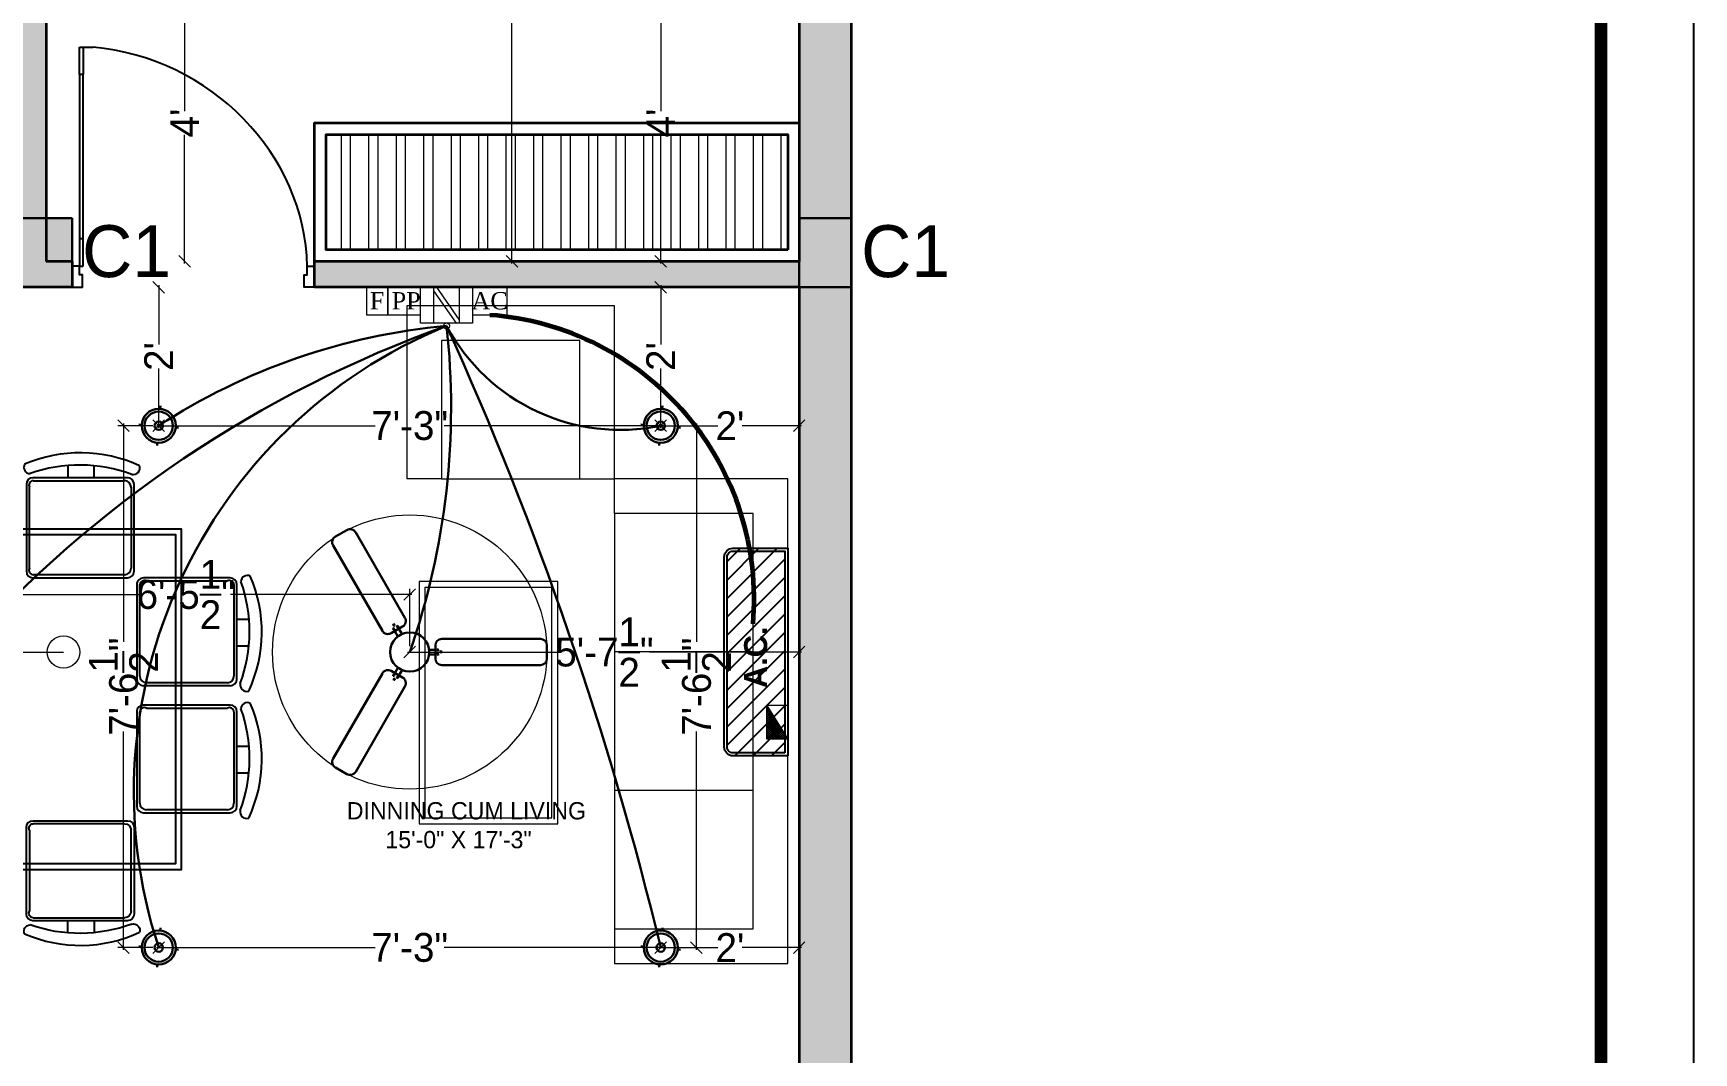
# Model space of a CAD drawing. Header units: millimetres. Extents: x -6808 to 215771, y -89660 to -16303.
# Drawn here: x 98890.6 to 99178.4, y -52906.9 to -52730.1 of the extents above; entities that cross this region are included whole.
import ezdxf

# ---------------------------------------------------------------- set-up
doc = ezdxf.new("R2010")
doc.units = ezdxf.units.MM
doc.header["$PDMODE"] = 35
for name, pattern in [('ACAD_ISO10W100', [18, 12, -3, 0, -3]), ('DASHED', [0.75, 0.5, -0.25]), ('HIDDEN', [19.29118, 12.8608, -6.43038])]:
    doc.linetypes.add(name, pattern=pattern)
doc.layers.get('0').update_dxf_attribs({"color": 8})
for name, color, linetype, lineweight in [('A-Lite-Clng', 5, 'Continuous', 30), ('col.center', 5, 'ACAD_ISO10W100', 15), ('column', 5, 'Continuous', 30), ('EL-EXTERNAL LIGHTING', 4, 'Continuous', 9), ('ELE.13', 7, 'Continuous', 13), ('ELEC', 5, 'Continuous', 18), ('elec dim.', 251, 'Continuous', 25), ('ELECTRICAL', 150, 'Continuous', 30), ('text', 7, 'Continuous', 25), ('wall', 7, 'Continuous', 35), ('wokg dim', 152, 'DASHED', 18)]:
    doc.layers.add(name, color=color, linetype=linetype, lineweight=lineweight)
doc.layers.add('AR.furniture', color=7, linetype='Continuous', lineweight=35, true_color=0x009e9e)
doc.layers.add('furniture', color=7, linetype='Continuous', lineweight=5, true_color=0xe57b2a)
for name, color, linetype in [('ELE', 160, 'Continuous'), ('FIX', 35, 'Continuous'), ('FORMAT', 7, 'Continuous'), ('NET 01', 8, 'Continuous')]:
    doc.layers.add(name, color=color, linetype=linetype)
doc.styles.add('6 INCH', font='times.ttf', dxfattribs={"height": 6})
doc.styles.add('SAJ', font='eurr____.ttf')
doc.styles.get("Standard").update_dxf_attribs({"font": 'times.ttf'})
doc.dimstyles.new('SAJ', dxfattribs={"dimtxt": 5, "dimasz": 2, "dimexe": 1, "dimexo": 1, "dimgap": 0.09375, "dimtad": 0, "dimdec": 1, "dimzin": 0, "dimdsep": 46, "dimlunit": 4, "dimtxsty": 'SAJ', "dimblk": 'OBLIQUE', "dimcen": 0.125, "dimdle": 0.375, "dimadec": 0, "dimazin": 0, "dimtfac": 1, "dimtdec": 1, "dimtofl": 0, "dimtmove": 0, "dimatfit": 3, "dimldrblk": 'OBLIQUE', "dimfxl": 1, "dimtolj": 1, "dimtzin": 0, "dimlwd": 5, "dimlwe": 5, "dimarcsym": 1})

# ---------------------------------------------------------------- blocks, each defined once
blk = doc.blocks.new('QEWFWE')
at = {"layer": 'NET 01'}
for p, q in [((238503.45, 15011.85), (238503.45, 15015.77)), ((238503.45, 15015.77), (238505.41, 15015.77)), ((238503.98, 15015.77), (238503.98, 15011.85)), ((238503.98, 15011.85), (238503.45, 15011.85)), ((238503.45, 15011.85), (238503.45, 14988.32)), ((238503.98, 14988.32), (238503.98, 15011.85)), ((238503.45, 14988.32), (238503.45, 14984.4)), ((238503.98, 14988.32), (238503.45, 14988.32)), ((238503.98, 14984.4), (238503.98, 14988.32)), ((238503.45, 14984.4), (238503.98, 14984.4))]:
    blk.add_line(p, q, dxfattribs=at)
for points in [[(238503.45, 14984.4), (238502.4, 14984.4), (238502.4, 14981.4), (238503.9, 14981.4), (238503.9, 14982.9), (238503.9, 14983.2), (238503.45, 14983.2)], [(238536.02, 14984.4), (238537.07, 14984.4), (238537.07, 14981.4), (238535.57, 14981.4), (238535.57, 14982.9), (238535.57, 14983.2), (238536.02, 14983.2)]]:
    blk.add_lwpolyline(points, close=True, dxfattribs=at)
blk.add_ellipse((238504.18, 14985.62), major_axis=(-29.27, 13.54), ratio=0.925766, start_param=-2.718612, end_param=-1.204625, dxfattribs=at)
blk = doc.blocks.new('TTRE')
at = {"layer": 'furniture', "color": 251, "true_color": 0x636466}
for p, q in [((167626.83, 15638.39), (167662.83, 15638.39)), ((167626.83, 15608.39), (167626.83, 15638.39)), ((167662.83, 15638.39), (167662.83, 15608.39)), ((167632.83, 15632.39), (167656.83, 15632.39)), ((167632.83, 15608.39), (167632.83, 15632.39)), ((167656.83, 15632.39), (167656.83, 15608.39)), ((167656.83, 15632.39), (167656.83, 15608.39)), ((167596.83, 15524.39), (167596.83, 15608.39)), ((167596.83, 15608.39), (167626.83, 15608.39)), ((167626.83, 15602.39), (167626.83, 15608.39)), ((167632.83, 15608.39), (167626.83, 15608.39)), ((167656.83, 15608.39), (167632.83, 15608.39)), ((167656.83, 15608.39), (167662.83, 15608.39)), ((167602.83, 15530.39), (167602.83, 15602.39)), ((167602.83, 15602.39), (167626.83, 15602.39)), ((167626.83, 15602.39), (167626.83, 15530.39)), ((167637.69, 15549.6), (167637.69, 15589.6)), ((167637.69, 15589.6), (167659.69, 15589.6)), ((167659.69, 15589.6), (167659.69, 15549.6)), ((167602.83, 15578.39), (167626.83, 15578.39)), ((167602.83, 15554.39), (167626.83, 15554.39)), ((167659.69, 15549.6), (167637.69, 15549.6)), ((167626.83, 15530.39), (167602.83, 15530.39)), ((167626.83, 15530.39), (167626.83, 15524.39)), ((167626.83, 15524.39), (167596.83, 15524.39))]:
    blk.add_line(p, q, dxfattribs=at)
blk.add_lwpolyline([(167660.69, 15548.6), (167636.69, 15548.6), (167636.69, 15590.6), (167660.69, 15590.6)], close=True, dxfattribs=at)
blk = doc.blocks.new('weerf')
at = {"color": 251, "true_color": 0x636466}
for p, q in [((167984.25, 15684.17), (167967.87, 15684.17)), ((167973.91, 15686.28), (167973.91, 15684.17)), ((167978.49, 15684.17), (167978.49, 15686.24)), ((167966.72, 15683.02), (167966.72, 15667.96)), ((167967.24, 15668.48), (167967.24, 15682.51)), ((167967.88, 15683.65), (167983.73, 15683.65)), ((167984.88, 15682.51), (167984.88, 15668.48)), ((167985.39, 15667.96), (167985.39, 15683.02)), ((167967.87, 15666.82), (167984.25, 15666.82)), ((167983.73, 15667.33), (167967.88, 15667.33))]:
    blk.add_line(p, q, dxfattribs=at)
for centre, radius, start, end in [((167976.08, 15664.21), 24.28, 65.0156, 113.4469), ((167967.39, 15685.97), 1.1, 152.4673, 268.0646), ((167967.87, 15683.02), 1.15, 90, 180), ((167975.99, 15660.5), 25.86, 69.6237, 109.5086), ((167984.25, 15683.02), 1.15, 360, 90), ((167985.24, 15685.86), 1.15, 257.6258, 17.8047), ((167967.97, 15682.85), 0.808, 96.7142, 205.1766), ((167983.73, 15682.51), 1.15, 360, 90), ((167967.87, 15667.96), 1.15, 180, 270), ((167967.97, 15668.14), 0.808, 154.8234, 263.2858), ((167983.73, 15668.48), 1.15, 270, 0), ((167984.25, 15667.96), 1.15, 270, 0)]:
    blk.add_arc(centre, radius, start, end, dxfattribs=at)
blk = doc.blocks.new('45t65y')
at = {"color": 251, "true_color": 0x636466}
for points in [[(167957.63, 15590.36), (167993.63, 15590.36), (167993.63, 15649.36), (167957.63, 15649.36)], [(167958.63, 15591.36), (167992.63, 15591.36), (167992.63, 15648.36), (167958.63, 15648.36)]]:
    blk.add_lwpolyline(points, close=True, dxfattribs=at)
blk.add_blockref('weerf', (0, -25.89))
at = {"xscale": -1}
for p, rotation in [((183632.21, 183607.61), 90), ((183632.21, 183585.57), 90), ((0, 31265.61), 180)]:
    blk.add_blockref('weerf', p, dxfattribs=dict(at, rotation=rotation))
at = {"rotation": 270}
for p in [(152319.04, 183607.61), (152319.04, 183585.57)]:
    blk.add_blockref('weerf', p, dxfattribs=at)
blk = doc.blocks.new('c1')
at = {"layer": 'column'}
blk.add_hatch(color=256, dxfattribs=at).paths.add_polyline_path([(58376.49, -43564.36), (58385.49, -43564.36), (58385.49, -43552.36), (58376.49, -43552.36)])
for p, q in [((58376.49, -43552.36), (58376.49, -43564.36)), ((58376.49, -43552.36), (58385.49, -43552.36)), ((58385.49, -43564.36), (58385.49, -43552.36)), ((58376.49, -43564.36), (58385.49, -43564.36))]:
    blk.add_line(p, q, dxfattribs=at)
blk = doc.blocks.new('FAN')
at = {"layer": 'A-Lite-Clng', "color": 5, "ltscale": 10}
for p, q in [((-11.37, 17.69), (-9.63, 18.69)), ((-0.73, 5.26), (-8.27, 18.32)), ((-4.19, 3.26), (-11.73, 16.32)), ((-2.83, 2.9), (-1.09, 3.9)), ((-2.27, 3.22), (-1.8, 2.4)), ((-1.65, 3.57), (-1.18, 2.76)), ((3.92, 0.35), (2.98, 0.35)), ((3.92, 1), (3.92, -1)), ((4.92, 2), (20, 2)), ((21, 1), (21, -1)), ((-2.27, -3.22), (-1.8, -2.4)), ((3.92, -0.35), (2.98, -0.35)), ((4.92, -2), (20, -2)), ((-4.19, -3.26), (-11.73, -16.32)), ((-1.09, -3.9), (-2.83, -2.9)), ((-1.65, -3.57), (-1.18, -2.76)), ((-0.73, -5.26), (-8.27, -18.32)), ((-9.63, -18.69), (-11.37, -17.69))]:
    blk.add_line(p, q, dxfattribs=at)
for centre, radius in [((0, 0), 3), ((-2.44, 3.55), 0.102), ((-2.42, 4.14), 0.109), ((-1.86, 3.89), 0.102), ((4.3, 0.33), 0.102), ((4.79, 0.03), 0.109), ((4.3, -0.33), 0.102), ((-2.44, -3.56), 0.102), ((-2.37, -4.16), 0.109), ((-1.86, -3.89), 0.102)]:
    blk.add_circle(centre, radius, dxfattribs=at)
for centre, start, end in [((-9.13, 17.82), 30, 120), ((-10.87, 16.82), 120, 210), ((-1.59, 4.76), 300, 30), ((-3.33, 3.76), 210, 300), ((4.92, 1), 90, 180), ((20, 1), 0, 90), ((4.92, -1), 180, 270), ((20, -1), 270, 0), ((-3.33, -3.76), 60, 150), ((-1.59, -4.76), 330, 60), ((-10.87, -16.82), 150, 240), ((-9.13, -17.82), 240, 330)]:
    blk.add_arc(centre, 1, start, end, dxfattribs=at)
blk = doc.blocks.new('CEILING LIGHT')
at = {"layer": 'ELECTRICAL'}
for p, q in [((0, 3.5), (0, 3)), ((-3, 0.09), (-3.5, 0.09)), ((3.5, 0.09), (3, 0.09)), ((0, -3), (0, -3.5))]:
    blk.add_line(p, q, dxfattribs=at)
for radius in [3, 2.5, 0.75]:
    blk.add_circle((0, 0), radius, dxfattribs=at)
blk = doc.blocks.new('POST TOP')
at = {"layer": 'EL-EXTERNAL LIGHTING'}
for p, q in [((0, 189), (0, 940)), ((0, 189), (0, 432)), ((-189, 0), (-940, 0)), ((189, 0), (940, 0)), ((0, -189), (0, -432)), ((0, -189), (0, -940))]:
    blk.add_line(p, q, dxfattribs=at)
for centre, radius in [((0, 940), 150), ((0, 0), 310), ((0, 0), 189), ((-940, 0), 150), ((940, 0), 150), ((0, -940), 150)]:
    blk.add_circle(centre, radius, dxfattribs=at)
blk = doc.blocks.new('switch board')
for p, q in [((0, 2.33), (0, -3.5)), ((4, 2.33), (0, 2.33)), ((4, -0.51), (4, 2.33)), ((4, 0.83), (0, 0.83)), ((3.6, -2), (0, 0.51)), ((4, -1.68), (0.4, 0.83)), ((4, -0.66), (4, -0.51)), ((4, -3.5), (4, -0.66)), ((0, -2), (4, -2)), ((0, -3.5), (4, -3.5))]:
    blk.add_line(p, q)
blk.add_arc((4.33, -0.59), 0.336, 193.0399, 166.9601)
blk = doc.blocks.new('_Oblique')
at = {"color": 0, "linetype": 'ByBlock', "lineweight": -2}
blk.add_line((-0.5, -0.5), (0.5, 0.5), dxfattribs=at)
blk = doc.blocks.new('*D1918')
at = {"layer": 'Defpoints', "color": 0, "transparency": 16777216}
for p in [(98916.84, -52721.63), (98916.84, -52769.63), (98916.84, -52769.63)]:
    blk.add_point(p, dxfattribs=at)
at = {"layer": 'elec dim.', "color": 0, "lineweight": 5, "transparency": 16777216}
for p, q in [((98916.84, -52721.25), (98916.84, -52743.6)), ((98916.84, -52770), (98916.84, -52747.66))]:
    blk.add_line(p, q, dxfattribs=at)
at = {"layer": 'elec dim.', "color": 0, "lineweight": 5, "transparency": 16777216, "xscale": 2, "yscale": 2, "zscale": 2}
for p, rotation in [((98916.84, -52721.63), 90), ((98916.84, -52769.63), 270)]:
    blk.add_blockref('_Oblique', p, dxfattribs=dict(at, rotation=rotation))
at = {"layer": 'elec dim.', "color": 0, "transparency": 16777216, "insert": (98916.84, -52745.63), "char_height": 5, "attachment_point": 5, "rotation": 90, "style": 'SAJ'}
blk.add_mtext("\\A1;4'", dxfattribs=at)
blk = doc.blocks.new('*D1923')
at = {"layer": 'Defpoints', "color": 0, "transparency": 16777216}
for p in [(98999.34, -52721.63), (98999.34, -52769.63), (98999.34, -52769.63)]:
    blk.add_point(p, dxfattribs=at)
at = {"layer": 'elec dim.', "color": 0, "lineweight": 5, "transparency": 16777216}
for p, q in [((98999.34, -52721.25), (98999.34, -52743.6)), ((98999.34, -52770), (98999.34, -52747.66))]:
    blk.add_line(p, q, dxfattribs=at)
at = {"layer": 'elec dim.', "color": 0, "lineweight": 5, "transparency": 16777216, "xscale": 2, "yscale": 2, "zscale": 2}
for p, rotation in [((98999.34, -52721.63), 90), ((98999.34, -52769.63), 270)]:
    blk.add_blockref('_Oblique', p, dxfattribs=dict(at, rotation=rotation))
at = {"layer": 'elec dim.', "color": 0, "transparency": 16777216, "insert": (98999.34, -52745.63), "char_height": 5, "attachment_point": 5, "rotation": 90, "style": 'SAJ'}
blk.add_mtext("\\A1;4'", dxfattribs=at)
blk = doc.blocks.new('*D1924')
at = {"layer": 'Defpoints', "color": 0, "transparency": 16777216}
for p in [(98958.09, -52667.63), (98958.09, -52769.63), (98973.56, -52769.63)]:
    blk.add_point(p, dxfattribs=at)
at = {"layer": 'elec dim.', "color": 0, "lineweight": 5, "transparency": 16777216}
for p, q in [((98959.09, -52667.63), (98974.56, -52667.63)), ((98973.56, -52667.25), (98973.56, -52713.41)), ((98973.56, -52770), (98973.56, -52725.3)), ((98959.09, -52769.63), (98974.56, -52769.63))]:
    blk.add_line(p, q, dxfattribs=at)
at = {"layer": 'elec dim.', "color": 0, "lineweight": 5, "transparency": 16777216, "xscale": 2, "yscale": 2, "zscale": 2}
for p, rotation in [((98973.56, -52667.63), 90), ((98973.56, -52769.63), 270)]:
    blk.add_blockref('_Oblique', p, dxfattribs=dict(at, rotation=rotation))
at = {"layer": 'elec dim.', "color": 0, "transparency": 16777216, "insert": (98973.56, -52719.35), "char_height": 5, "attachment_point": 5, "rotation": 90, "style": 'SAJ'}
blk.add_mtext('\\A1;8\'-6"', dxfattribs=at)
blk = doc.blocks.new('*D1957')
at = {"layer": 'Defpoints', "color": 0, "transparency": 16777216}
for p in [(98955.84, -52827.4), (98878.22, -52837.38), (98955.84, -52837.38)]:
    blk.add_point(p, dxfattribs=at)
at = {"layer": 'elec dim.', "color": 0, "lineweight": 5, "transparency": 16777216}
for p, q in [((98878.22, -52836.38), (98878.22, -52826.4)), ((98955.84, -52836.38), (98955.84, -52826.4)), ((98877.84, -52827.4), (98909.25, -52827.4)), ((98956.22, -52827.4), (98924.81, -52827.4))]:
    blk.add_line(p, q, dxfattribs=at)
at = {"layer": 'elec dim.', "color": 0, "lineweight": 5, "transparency": 16777216, "xscale": 2, "yscale": 2, "zscale": 2, "rotation": 180}
blk.add_blockref('_Oblique', (98878.22, -52827.4), dxfattribs=at)
at = {"layer": 'elec dim.', "color": 0, "lineweight": 5, "transparency": 16777216, "xscale": 2, "yscale": 2, "zscale": 2}
blk.add_blockref('_Oblique', (98955.84, -52827.4), dxfattribs=at)
at = {"layer": 'elec dim.', "color": 0, "transparency": 16777216, "insert": (98917.03, -52827.4), "char_height": 5, "attachment_point": 5, "style": 'SAJ'}
blk.add_mtext('\\A1;6\'-5{\\H1x;\\S1/2;}"', dxfattribs=at)
blk = doc.blocks.new('*D1958')
at = {"layer": 'Defpoints', "color": 0, "transparency": 16777216}
for p in [(98955.84, -52837.38), (99023.34, -52837.38), (99023.34, -52837.38)]:
    blk.add_point(p, dxfattribs=at)
at = {"layer": 'elec dim.', "color": 0, "lineweight": 5, "transparency": 16777216}
for p, q in [((98955.47, -52837.38), (98981.8, -52837.38)), ((98955.84, -52838.38), (98955.84, -52838.38)), ((99023.72, -52837.38), (98997.39, -52837.38)), ((99023.34, -52838.38), (99023.34, -52838.38))]:
    blk.add_line(p, q, dxfattribs=at)
at = {"layer": 'elec dim.', "color": 0, "lineweight": 5, "transparency": 16777216, "xscale": 2, "yscale": 2, "zscale": 2, "rotation": 180}
blk.add_blockref('_Oblique', (98955.84, -52837.38), dxfattribs=at)
at = {"layer": 'elec dim.', "color": 0, "lineweight": 5, "transparency": 16777216, "xscale": 2, "yscale": 2, "zscale": 2}
blk.add_blockref('_Oblique', (99023.34, -52837.38), dxfattribs=at)
at = {"layer": 'elec dim.', "color": 0, "transparency": 16777216, "insert": (98989.59, -52837.38), "char_height": 5, "attachment_point": 5, "style": 'SAJ'}
blk.add_mtext('\\A1;5\'-7{\\H1x;\\S1/2;}"', dxfattribs=at)
blk = doc.blocks.new('*D1959')
at = {"layer": 'Defpoints', "color": 0, "transparency": 16777216}
for p in [(98999.34, -52774.13), (98999.34, -52774.13), (98999.34, -52798.13)]:
    blk.add_point(p, dxfattribs=at)
at = {"layer": 'elec dim.', "color": 0, "lineweight": 5, "transparency": 16777216}
for p, q in [((98999.34, -52773.75), (98999.34, -52784.04)), ((98999.34, -52798.5), (98999.34, -52788.21))]:
    blk.add_line(p, q, dxfattribs=at)
at = {"layer": 'elec dim.', "color": 0, "lineweight": 5, "transparency": 16777216, "xscale": 2, "yscale": 2, "zscale": 2}
for p, rotation in [((98999.34, -52774.13), 90), ((98999.34, -52798.13), 270)]:
    blk.add_blockref('_Oblique', p, dxfattribs=dict(at, rotation=rotation))
at = {"layer": 'elec dim.', "color": 0, "transparency": 16777216, "insert": (98999.34, -52786.13), "char_height": 5, "attachment_point": 5, "rotation": 90, "style": 'SAJ'}
blk.add_mtext("\\A1;2'", dxfattribs=at)
blk = doc.blocks.new('*D1960')
at = {"layer": 'Defpoints', "color": 0, "transparency": 16777216}
for p in [(98999.34, -52798.13), (98999.34, -52888.63), (99005.53, -52888.63)]:
    blk.add_point(p, dxfattribs=at)
at = {"layer": 'elec dim.', "color": 0, "lineweight": 5, "transparency": 16777216}
for p, q in [((99000.34, -52798.13), (99006.53, -52798.13)), ((99005.53, -52797.75), (99005.53, -52835.58)), ((99005.53, -52889), (99005.53, -52851.17)), ((99000.34, -52888.63), (99006.53, -52888.63))]:
    blk.add_line(p, q, dxfattribs=at)
at = {"layer": 'elec dim.', "color": 0, "lineweight": 5, "transparency": 16777216, "xscale": 2, "yscale": 2, "zscale": 2}
for p, rotation in [((99005.53, -52798.13), 90), ((99005.53, -52888.63), 270)]:
    blk.add_blockref('_Oblique', p, dxfattribs=dict(at, rotation=rotation))
at = {"layer": 'elec dim.', "color": 0, "transparency": 16777216, "insert": (99005.53, -52843.38), "char_height": 5, "attachment_point": 5, "rotation": 90, "style": 'SAJ'}
blk.add_mtext('\\A1;7\'-6{\\H1x;\\S1/2;}"', dxfattribs=at)
blk = doc.blocks.new('*D1961')
at = {"layer": 'Defpoints', "color": 0, "transparency": 16777216}
for p in [(98999.34, -52798.13), (99023.34, -52798.13), (99023.34, -52798.13)]:
    blk.add_point(p, dxfattribs=at)
at = {"layer": 'elec dim.', "color": 0, "lineweight": 5, "transparency": 16777216}
for p, q in [((98998.97, -52798.13), (99009.26, -52798.13)), ((99023.72, -52798.13), (99013.43, -52798.13))]:
    blk.add_line(p, q, dxfattribs=at)
at = {"layer": 'elec dim.', "color": 0, "lineweight": 5, "transparency": 16777216, "xscale": 2, "yscale": 2, "zscale": 2, "rotation": 180}
blk.add_blockref('_Oblique', (98999.34, -52798.13), dxfattribs=at)
at = {"layer": 'elec dim.', "color": 0, "lineweight": 5, "transparency": 16777216, "xscale": 2, "yscale": 2, "zscale": 2}
blk.add_blockref('_Oblique', (99023.34, -52798.13), dxfattribs=at)
at = {"layer": 'elec dim.', "color": 0, "transparency": 16777216, "insert": (99011.34, -52798.13), "char_height": 5, "attachment_point": 5, "style": 'SAJ'}
blk.add_mtext("\\A1;2'", dxfattribs=at)
blk = doc.blocks.new('*D1927')
at = {"layer": 'Defpoints', "color": 0, "transparency": 16777216}
for p in [(98912.34, -52798.13), (98912.34, -52798.13), (98999.34, -52798.13)]:
    blk.add_point(p, dxfattribs=at)
at = {"layer": 'elec dim.', "color": 0, "lineweight": 5, "transparency": 16777216}
for p, q in [((98911.97, -52798.13), (98949.86, -52798.13)), ((98999.72, -52798.13), (98961.83, -52798.13))]:
    blk.add_line(p, q, dxfattribs=at)
at = {"layer": 'elec dim.', "color": 0, "lineweight": 5, "transparency": 16777216, "xscale": 2, "yscale": 2, "zscale": 2}
for p, rotation in [((98912.34, -52798.13), 180.0000000000095), ((98999.34, -52798.13), 9.592326932761351e-12)]:
    blk.add_blockref('_Oblique', p, dxfattribs=dict(at, rotation=rotation))
at = {"layer": 'elec dim.', "color": 0, "transparency": 16777216, "insert": (98955.84, -52798.13), "char_height": 5, "attachment_point": 5, "style": 'SAJ'}
blk.add_mtext('\\A1;7\'-3"', dxfattribs=at)
blk = doc.blocks.new('*D1928')
at = {"layer": 'Defpoints', "color": 0, "transparency": 16777216}
for p in [(98912.34, -52798.13), (98906.24, -52888.63), (98912.34, -52888.63)]:
    blk.add_point(p, dxfattribs=at)
at = {"layer": 'elec dim.', "color": 0, "lineweight": 5, "transparency": 16777216}
for p, q in [((98911.34, -52798.13), (98905.24, -52798.13)), ((98906.24, -52797.75), (98906.24, -52835.58)), ((98906.24, -52889), (98906.24, -52851.17)), ((98911.34, -52888.63), (98905.24, -52888.63))]:
    blk.add_line(p, q, dxfattribs=at)
at = {"layer": 'elec dim.', "color": 0, "lineweight": 5, "transparency": 16777216, "xscale": 2, "yscale": 2, "zscale": 2}
for p, rotation in [((98906.24, -52798.13), 90), ((98906.24, -52888.63), 270)]:
    blk.add_blockref('_Oblique', p, dxfattribs=dict(at, rotation=rotation))
at = {"layer": 'elec dim.', "color": 0, "transparency": 16777216, "insert": (98906.24, -52843.38), "char_height": 5, "attachment_point": 5, "rotation": 90, "style": 'SAJ'}
blk.add_mtext('\\A1;7\'-6{\\H1x;\\S1/2;}"', dxfattribs=at)
blk = doc.blocks.new('*D1929')
at = {"layer": 'Defpoints', "color": 0, "transparency": 16777216}
for p in [(98912.34, -52888.63), (98999.34, -52888.63), (98999.34, -52888.63)]:
    blk.add_point(p, dxfattribs=at)
at = {"layer": 'elec dim.', "color": 0, "lineweight": 5, "transparency": 16777216}
for p, q in [((98911.97, -52888.63), (98949.86, -52888.63)), ((98999.72, -52888.63), (98961.83, -52888.63))]:
    blk.add_line(p, q, dxfattribs=at)
at = {"layer": 'elec dim.', "color": 0, "lineweight": 5, "transparency": 16777216, "xscale": 2, "yscale": 2, "zscale": 2, "rotation": 180}
blk.add_blockref('_Oblique', (98912.34, -52888.63), dxfattribs=at)
at = {"layer": 'elec dim.', "color": 0, "lineweight": 5, "transparency": 16777216, "xscale": 2, "yscale": 2, "zscale": 2}
blk.add_blockref('_Oblique', (98999.34, -52888.63), dxfattribs=at)
at = {"layer": 'elec dim.', "color": 0, "transparency": 16777216, "insert": (98955.84, -52888.63), "char_height": 5, "attachment_point": 5, "style": 'SAJ'}
blk.add_mtext('\\A1;7\'-3"', dxfattribs=at)
blk = doc.blocks.new('*D1930')
at = {"layer": 'Defpoints', "color": 0, "transparency": 16777216}
for p in [(98912.34, -52774.13), (98912.34, -52774.13), (98912.34, -52798.13)]:
    blk.add_point(p, dxfattribs=at)
at = {"layer": 'elec dim.', "color": 0, "lineweight": 5, "transparency": 16777216}
for p, q in [((98912.34, -52773.75), (98912.34, -52784.04)), ((98913.34, -52774.13), (98913.34, -52774.13)), ((98912.34, -52798.5), (98912.34, -52788.21)), ((98913.34, -52798.13), (98913.34, -52798.13))]:
    blk.add_line(p, q, dxfattribs=at)
at = {"layer": 'elec dim.', "color": 0, "lineweight": 5, "transparency": 16777216, "xscale": 2, "yscale": 2, "zscale": 2}
for p, rotation in [((98912.34, -52774.13), 90), ((98912.34, -52798.13), 270)]:
    blk.add_blockref('_Oblique', p, dxfattribs=dict(at, rotation=rotation))
at = {"layer": 'elec dim.', "color": 0, "transparency": 16777216, "insert": (98912.34, -52786.13), "char_height": 5, "attachment_point": 5, "rotation": 90, "style": 'SAJ'}
blk.add_mtext("\\A1;2'", dxfattribs=at)
blk = doc.blocks.new('*D1962')
at = {"layer": 'Defpoints', "color": 0, "transparency": 16777216}
for p in [(98999.34, -52888.63), (99023.34, -52888.63), (99023.34, -52888.63)]:
    blk.add_point(p, dxfattribs=at)
at = {"layer": 'elec dim.', "color": 0, "lineweight": 5, "transparency": 16777216}
for p, q in [((98998.97, -52888.63), (99009.26, -52888.63)), ((99023.72, -52888.63), (99013.43, -52888.63))]:
    blk.add_line(p, q, dxfattribs=at)
at = {"layer": 'elec dim.', "color": 0, "lineweight": 5, "transparency": 16777216, "xscale": 2, "yscale": 2, "zscale": 2, "rotation": 180}
blk.add_blockref('_Oblique', (98999.34, -52888.63), dxfattribs=at)
at = {"layer": 'elec dim.', "color": 0, "lineweight": 5, "transparency": 16777216, "xscale": 2, "yscale": 2, "zscale": 2}
blk.add_blockref('_Oblique', (99023.34, -52888.63), dxfattribs=at)
at = {"layer": 'elec dim.', "color": 0, "transparency": 16777216, "insert": (99011.34, -52888.63), "char_height": 5, "attachment_point": 5, "style": 'SAJ'}
blk.add_mtext("\\A1;2'", dxfattribs=at)
blk = doc.blocks.new('A$C058F0F71')
at = {"layer": 'ELEC', "color": 5, "lineweight": 18}
for p, q in [((0, 0), (5.82, 3.64)), ((5.82, 3.64), (0, 3.64)), ((0, 3.64), (0, 0)), ((2, 0), (5.34, 3.34)), ((2.35, 0), (5.82, 3.47)), ((2.69, 0), (5.82, 3.13)), ((4.61, 2.88), (5.82, 1.67)), ((4.82, 3.01), (5.82, 2.01)), ((5.03, 3.14), (5.82, 2.36)), ((5.24, 3.28), (5.82, 2.7)), ((5.45, 3.41), (5.82, 3.04)), ((5.66, 3.54), (5.82, 3.38)), ((5.82, 3.64), (5.82, 0)), ((0.18, 0.11), (0.29, 0)), ((0.29, 0), (0.77, 0.48)), ((0.39, 0.24), (0.63, 0)), ((0.6, 0.37), (0.97, 0)), ((0.63, 0), (1.69, 1.05)), ((0.81, 0.51), (1.32, 0)), ((0.98, 0), (2.6, 1.63)), ((1.02, 0.64), (1.66, 0)), ((1.23, 0.77), (2, 0)), ((1.32, 0), (3.52, 2.2)), ((1.44, 0.9), (2.35, 0)), ((1.65, 1.03), (2.69, 0)), ((1.66, 0), (4.43, 2.77)), ((1.87, 1.17), (3.03, 0)), ((2.08, 1.3), (3.37, 0)), ((2.29, 1.43), (3.72, 0)), ((2.5, 1.56), (4.06, 0)), ((2.71, 1.69), (4.4, 0)), ((2.92, 1.83), (4.75, 0)), ((3.03, 0), (5.82, 2.79)), ((3.13, 1.96), (5.09, 0)), ((3.34, 2.09), (5.43, 0)), ((3.38, 0), (5.82, 2.44)), ((3.55, 2.22), (5.78, 0)), ((3.72, 0), (5.82, 2.1)), ((3.76, 2.35), (5.82, 0.3)), ((3.98, 2.48), (5.82, 0.64)), ((4.06, 0), (5.82, 1.76)), ((4.19, 2.62), (5.82, 0.98)), ((4.4, 2.75), (5.82, 1.33)), ((4.41, 0), (5.82, 1.42)), ((4.75, 0), (5.82, 1.07)), ((5.09, 0), (5.82, 0.73)), ((5.43, 0), (5.82, 0.39)), ((5.78, 0), (5.82, 0.04)), ((5.82, 0), (0, 0))]:
    blk.add_line(p, q, dxfattribs=at)
blk = doc.blocks.new('A$C36532F22')
at = {"layer": 'ELE', "linetype": 'DASHED', "lineweight": -3}
h = blk.add_hatch(dxfattribs=at)
h.set_pattern_fill('ANSI31', color=256, scale=18, angle=3420, style=0)
h.set_pattern_definition([(45, (-67108.926, 6333.2007), (1.59099026, -1.59099026), [])])
h.paths.add_polyline_path([(2.78, 22.9), (2.78, 10.22), (8.92, 10.22), (8.92, 22.9)], flags=24)
edge = h.paths.add_edge_path()
edge.add_ellipse((1.5, 1.5), major_axis=(-1.06, 1.06), ratio=1, start_angle=93.1897, end_angle=135, ccw=False)
edge.add_line((0.5, 0.38), (0.5, 35.62))
edge.add_ellipse((1.5, 34.5), major_axis=(-1.06, 1.06), ratio=1, start_angle=315, end_angle=356.8103, ccw=False)
edge.add_line((1.5, 36), (10.5, 36))
edge.add_line((10.5, 36), (10.5, 0))
edge.add_line((10.5, 0), (1.5, 0))
at = {"layer": 'ELE', "lineweight": -3}
for points in [[(11, 0), (1.5, 0, -0.414214), (0, 1.5), (0, 34.5, -0.414214), (1.5, 36), (11, 36)], [(10.5, 0.5), (1.5, 0.5, -0.414214), (0.5, 1.5), (0.5, 34.5, -0.414214), (1.5, 35.5), (10.5, 35.5)]]:
    blk.add_lwpolyline(points, format="xyb", close=True, dxfattribs=at)
at = {"layer": 'wall', "color": 253, "ltscale": 2, "insert": (7.5, 17.09), "char_height": 4, "width": 122.8494, "attachment_point": 8, "rotation": 90}
blk.add_mtext('{\\fStylus BT|b1|i0|c0|p34;\\C0;A.C.}', dxfattribs=at)

msp = doc.modelspace()

# ---------------------------------------------------------------- hatches: boundary and pattern name
at = {"layer": 'AR.furniture', "lineweight": 5}
h = msp.add_hatch(dxfattribs=at)
h.set_pattern_fill('ANSI32', color=256, scale=0.5, angle=45, style=0)
h.set_pattern_definition([(90, (-3187.809, -6647.5866), (-4.7625, 4e-15), []), (90, (-3186.2213, -6645.999), (-4.7625, 4e-15), [])])
h.paths.add_polyline_path([(98941.344, -52747.628), (98941.344, -52767.628), (99021.344, -52767.628), (99021.344, -52747.628)])
at = {"layer": 'wokg dim'}
h = msp.add_hatch(color=252, dxfattribs=at)
h.dxf.hatch_style = 1
h.paths.add_polyline_path([(99032.344, -52504.128), (98738.344, -52504.128), (98738.344, -53196.128), (98760.094, -53196.128), (98760.094, -53187.128), (98747.344, -53187.128), (98747.344, -53043.128), (98825.896, -53043.128), (98825.896, -53038.628), (98747.344, -53038.628), (98747.344, -52963.628), (98751.844, -52963.628), (98751.844, -52959.128), (98747.344, -52959.128), (98747.344, -52917.128), (98751.844, -52917.128), (98751.844, -52912.628), (98747.344, -52912.628), (98747.344, -52774.128), (98841.844, -52774.128), (98841.844, -52769.628), (98747.344, -52769.628), (98747.344, -52589.628), (98777.344, -52589.628), (98777.344, -52585.128), (98747.344, -52585.128), (98747.344, -52578.128), (98747.344, -52513.128), (98855.344, -52513.128), (98855.344, -52528.128), (98859.844, -52528.128), (98859.844, -52513.128), (99023.344, -52513.128), (99023.344, -52585.128), (98963.344, -52585.128), (98963.344, -52546.128), (98958.844, -52546.128), (98958.844, -52589.628), (99023.344, -52589.628), (99023.344, -52625.628), (99023.344, -52769.628), (98939.344, -52769.628), (98939.344, -52774.128), (99023.344, -52774.128), (99023.344, -52981.628), (98958.844, -52981.628), (98958.844, -52990.628), (99023.344, -52990.628), (99023.344, -53191.628), (99014.344, -53191.628), (99014.344, -53196.128), (99032.344, -53196.128)])
h = msp.add_hatch(color=252, dxfattribs=at)
h.dxf.hatch_style = 1
h.paths.add_polyline_path([(98892.844, -52589.628), (98897.344, -52589.628), (98897.344, -52585.128), (98888.344, -52585.128), (98888.344, -52769.628), (98883.844, -52769.628), (98883.844, -52774.128), (98897.344, -52774.128), (98897.344, -52769.628), (98892.844, -52769.628)])

# ---------------------------------------------------------------- linework, layer by layer
at = {"layer": 'AR.furniture'}
for points in [[(99023.344, -52769.628), (98939.344, -52769.628), (98939.344, -52745.628), (99023.344, -52745.628)], [(99021.344, -52767.628), (98941.344, -52767.628), (98941.344, -52747.628), (99021.344, -52747.628)]]:
    msp.add_lwpolyline(points, close=True, dxfattribs=at)
at = {"layer": 'ELE.13', "ltscale": 5}
for points in [[(98948.344, -52778.928), (98952.06, -52778.928), (98952.06, -52774.128), (98948.344, -52774.128)], [(98952.06, -52778.928), (98957.722, -52778.928), (98957.722, -52774.128), (98952.06, -52774.128)], [(98966.744, -52778.928), (98972.744, -52778.928), (98972.744, -52774.128), (98966.744, -52774.128)]]:
    msp.add_lwpolyline(points, close=True, dxfattribs=at)
at = {"layer": 'ELE.13'}
msp.add_circle((98955.844, -52837.378), 23.78, dxfattribs=at)
at = {"layer": 'ELECTRICAL', "linetype": 'Continuous'}
for centre, radius, start, end in [((99030.702, -52973.237), 204.228, 109.58845, 138.29961), ((98995.344, -52861.596), 87.291, 112.29199, 198.0396), ((98972.021, -52889.645), 109.255, 95.14017, 123.10759), ((98833.916, -52794.966), 129.093, 340.82023, 6.28723), ((98992.346, -52764.684), 34.169, 208.1984, 281.81937), ((98408.621, -53031.709), 607.804, 13.615615, 24.378605)]:
    msp.add_arc(centre, radius, start, end, dxfattribs=at)
at = {"layer": 'FIX', "color": 1, "linetype": 'HIDDEN', "lineweight": 60, "ltscale": 13}
msp.add_arc((98966.103, -52828.221), 49.427, 355.02932, 85.77598, dxfattribs=at)
at = {"layer": 'FORMAT', "color": 0}
msp.add_lwpolyline([(98414.532, -52447.789), (98414.532, -53532.439), (99178.37, -53532.439), (99178.37, -52447.789)], close=True, dxfattribs=at)
msp.add_lwpolyline([(98414.532, -52447.789), (98414.532, -53532.439), (99178.37, -53532.439), (99178.37, -52447.789)], close=True, dxfattribs=at)
at = {"layer": 'FORMAT', "color": 0, "const_width": 2.24}
msp.add_lwpolyline([(98430.609, -52463.866), (98430.609, -53516.362), (99162.293, -53516.362), (99162.293, -52463.866)], close=True, dxfattribs=at)
msp.add_lwpolyline([(98430.609, -52463.866), (98430.609, -53516.362), (99162.293, -53516.362), (99162.293, -52463.866)], close=True, dxfattribs=at)
at = {"layer": 'wall'}
for p, q in [((99032.344, -52504.128), (99032.344, -53292.128)), ((99023.344, -52625.628), (99023.344, -52769.628)), ((99023.344, -52774.128), (99023.344, -52981.628))]:
    msp.add_line(p, q, dxfattribs=at)
at = {"layer": 'wall', "color": 1}
for p, q in [((98892.844, -52589.628), (98892.844, -52769.628)), ((98897.344, -52769.628), (98892.844, -52769.628)), ((98897.344, -52769.628), (98897.344, -52774.128)), ((99023.344, -52769.628), (98939.344, -52769.628)), ((98939.344, -52774.128), (98939.344, -52769.628)), ((98897.344, -52774.128), (98883.844, -52774.128)), ((99023.344, -52774.128), (98939.344, -52774.128))]:
    msp.add_line(p, q, dxfattribs=at)

# ---------------------------------------------------------------- block references
at = {"linetype": 'ByBlock', "lineweight": 20, "xscale": 1.211467555345734, "yscale": 1.211467555345734, "zscale": 1.211467555345734}
msp.add_blockref('QEWFWE', (-190040.572, -70923.602), dxfattribs=at)
at = {"xscale": -1}
msp.add_blockref('TTRE', (266618.176, -68415.756), dxfattribs=at)
msp.add_blockref('45t65y', (-69077.313, -68465.42))
at = {"ltscale": 2, "rotation": 270}
msp.add_blockref('A$C058F0F71', (99017.707, -52846.653), dxfattribs=at)
at = {"layer": 'column'}
for p in [(40511.853, -9209.766), (40646.853, -9209.766)]:
    msp.add_blockref('c1', p, dxfattribs=at)
at = {"layer": 'EL-EXTERNAL LIGHTING', "xscale": 0.01875, "yscale": 0.01875, "zscale": 0.01875}
msp.add_blockref('POST TOP', (98878.219, -52837.378), dxfattribs=at)
at = {"layer": 'ELE.13', "ltscale": 4}
for name, p, xscale, yscale, zscale, rotation in [('switch board', (98961.324, -52774.128), -1.548617276446917, 1.548617276246659, 1.548617276427928, 89.99613793678388), ('CEILING LIGHT', (98912.344, -52798.128), -0.9818181818043532, 0.9818181818118316, 0.9818181818181811, 175.1736252210289), ('CEILING LIGHT', (98999.344, -52798.128), -0.9818181818043532, 0.9818181818118316, 0.9818181818181811, 175.1736252210289), ('CEILING LIGHT', (98912.344, -52888.628), -0.9818181818043532, 0.9818181818118316, 0.9818181818181811, 175.1736252210289), ('CEILING LIGHT', (98999.344, -52888.628), -0.9818181818043532, 0.9818181818118316, 0.9818181818181811, 175.1736252210289)]:
    msp.add_blockref(name, p, dxfattribs=dict(at, xscale=xscale, yscale=yscale, zscale=zscale, rotation=rotation))
at = {"layer": 'ELE.13', "xscale": 1.132426383614073, "yscale": 1.132426383614073, "zscale": 1.132426383614073}
msp.add_blockref('FAN', (98955.843, -52837.378), dxfattribs=at)
at = {"layer": 'ELEC', "ltscale": 2}
msp.add_blockref('A$C36532F22', (99010.344, -52855.378), dxfattribs=at)

# ---------------------------------------------------------------- texts
at = {"layer": 'col.center', "linetype": 'ByBlock', "char_height": 9, "width": 293.6941, "attachment_point": 1, "style": 'SAJ'}
for insert in [(98899.075, -52763.36), (99034.075, -52763.36)]:
    msp.add_mtext('\\A1;{\\fCentury Gothic|b0|i0|c0|p34;C1}', dxfattribs=dict(at, insert=insert))
at = {"layer": 'ELE.13', "ltscale": 5, "char_height": 3, "width": 5.27575, "attachment_point": 1, "rotation": 360, "style": '6 INCH'}
for s, insert in [(' F', (98947.787, -52774.953)), ('PP', (98952.712, -52774.953)), ('AC', (98966.541, -52774.953))]:
    msp.add_mtext(s, dxfattribs=dict(at, insert=insert))
at = {"layer": 'text', "ltscale": 2, "insert": (98941.595, -52863.404), "char_height": 3, "width": 115.0205, "attachment_point": 1, "style": 'SAJ'}
msp.add_mtext('\\A1;{\\fCentury Gothic|b0|i0|c0|p34;   DINNING CUM LIVING\\P         15\'-0" X 17\'-3"}', dxfattribs=at)

# ---------------------------------------------------------------- dimensions: what is measured, and where the dimension line sits
at = {"layer": 'elec dim.'}
for base, p1, p2, angle, picture, middle in [((98973.563, -52769.628), (98958.094, -52667.628), (98958.094, -52769.628), 270, '*D1924', (98973.563, -52719.354)), ((98955.843, -52827.398), (98878.219, -52837.378), (98955.843, -52837.378), 360, '*D1957', (98917.031, -52827.398))]:
    dim = msp.add_linear_dim(base=base, p1=p1, p2=p2, angle=angle, dimstyle='SAJ', override={"dimfxl": 4}, dxfattribs=at)
    dim.commit()
    dim.dimension.update_dxf_attribs({"geometry": picture, "text_midpoint": middle, "dimtype": 161})
for p1, p2, distance, picture, middle in [((98916.844, -52721.628), (98916.844, -52769.628), 0, '*D1918', (98916.844, -52745.628)), ((98999.344, -52721.628), (98999.344, -52769.628), 0, '*D1923', (98999.344, -52745.628)), ((98912.344, -52798.128), (98912.344, -52774.128), 0, '*D1930', (98912.344, -52786.128)), ((98999.344, -52798.128), (98999.344, -52774.128), 0, '*D1959', (98999.344, -52786.128)), ((98999.344, -52798.128), (98912.344, -52798.128), 0, '*D1927', (98955.844, -52798.128)), ((98999.344, -52798.128), (99023.344, -52798.128), 0, '*D1961', (99011.344, -52798.128)), ((98912.344, -52798.128), (98912.344, -52888.628), -6.103, '*D1928', (98906.241, -52843.378)), ((98999.344, -52798.128), (98999.344, -52888.628), 6.181, '*D1960', (99005.526, -52843.378)), ((98955.843, -52837.378), (99023.344, -52837.378), 0, '*D1958', (98989.594, -52837.378)), ((98912.344, -52888.628), (98999.344, -52888.628), 0, '*D1929', (98955.844, -52888.628)), ((98999.344, -52888.628), (99023.344, -52888.628), 0, '*D1962', (99011.344, -52888.628))]:
    dim = msp.add_aligned_dim(p1=p1, p2=p2, distance=distance, dimstyle='SAJ', override={"dimfxl": 4}, dxfattribs=at)
    dim.commit()
    dim.dimension.update_dxf_attribs({"geometry": picture, "text_midpoint": middle})

doc.saveas('drawing.dxf')
